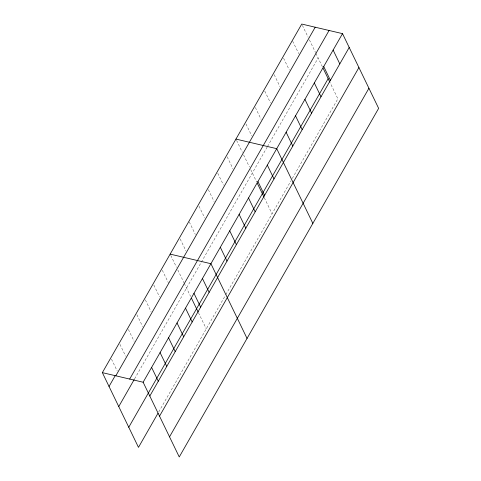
<?xml version="1.0" encoding="UTF-8"?>
<svg xmlns="http://www.w3.org/2000/svg" width="481" height="481" viewBox="0 0 481 481"><rect width="100%" height="100%" fill="white"/><g stroke="black" fill="none" stroke-linecap="round" stroke-linejoin="round"><path stroke-width="0.36" stroke-dasharray="2.4 1.8" d="M134.596 378.86L267.165 147.084M267.526 146.452L318.145 57.967M158.742 411.934L225.072 295.971M225.793 294.709L290.873 180.94M292.316 178.409L337.872 98.773L330.098 82.69M302.387 25.367L308.111 37.211M309.397 39.875L315.554 52.603M315.879 53.277L322.523 67.027M292.664 41.144L298.707 53.644M283.586 58.231L289.309 70.076M274.182 74.669L279.912 86.508M264.784 91.101L270.508 102.946M255.387 107.534L261.111 119.378M245.983 123.966L251.707 135.81M236.586 140.404L242.31 152.243M243.602 154.912L249.429 166.973M250.727 169.649L256.722 182.058M264.297 197.727L272.072 213.804M227.182 156.836L232.912 168.681M217.785 173.268L223.509 185.113M208.387 189.7L214.111 201.545M198.984 206.133L204.708 217.977M189.267 221.909L195.31 234.409M180.183 239.003L185.913 250.848M170.785 255.435L176.509 267.28M177.802 269.949L183.952 282.678M184.277 283.345L190.608 296.446M198.497 312.764L206.271 328.842M162.313 270.25L168.356 282.75M153.836 285.065L159.56 296.909M145.364 299.879L151.088 311.724M136.887 314.694L142.616 326.539M128.415 329.509L134.139 341.354M119.937 344.33L125.667 356.168M111.466 359.145L117.19 370.983"/><path stroke-width="0.72" d="M102.357 372.643L301.749 24.05L342.52 33.64L378.643 108.357L179.251 456.95L143.128 382.227L102.357 372.643L138.48 447.36L158.002 413.221M109.037 386.459L115.296 375.511M115.813 375.805L315.205 27.213M129.678 379.064L329.07 30.471M118.753 406.559L134.223 379.503M143.128 382.227L342.52 33.64M128.764 427.266L328.156 78.674M149.807 396.043L349.2 47.457M159.524 416.143L358.916 67.55M169.534 436.85L368.927 88.257M235.949 139.087L276.725 148.671L312.842 223.394M170.148 254.118L210.925 263.708L247.048 338.432M333.123 50.072L339.802 63.889M323.725 66.504L330.405 80.321M323.148 68.32L329.774 82.023M314.321 82.936L321.001 96.753M304.924 99.375L311.604 113.191M295.52 115.807L302.2 129.623M286.123 132.239L292.803 146.056M267.322 165.103L274.002 178.926M257.924 181.541L264.604 195.358M257.347 183.357L263.973 197.06M248.521 197.974L255.201 211.79M239.123 214.406L245.803 228.222M229.726 230.838L236.405 244.661M220.322 247.276L227.002 261.093M202.447 278.523L209.127 292.34M193.975 293.338L200.655 307.155M191.552 298.388L198.172 312.091M185.504 308.153L192.184 321.969M177.026 322.967L183.706 336.784M168.554 337.782L175.234 351.599M160.077 352.597L166.757 366.414M151.605 367.412L158.285 381.229"/></g></svg>
